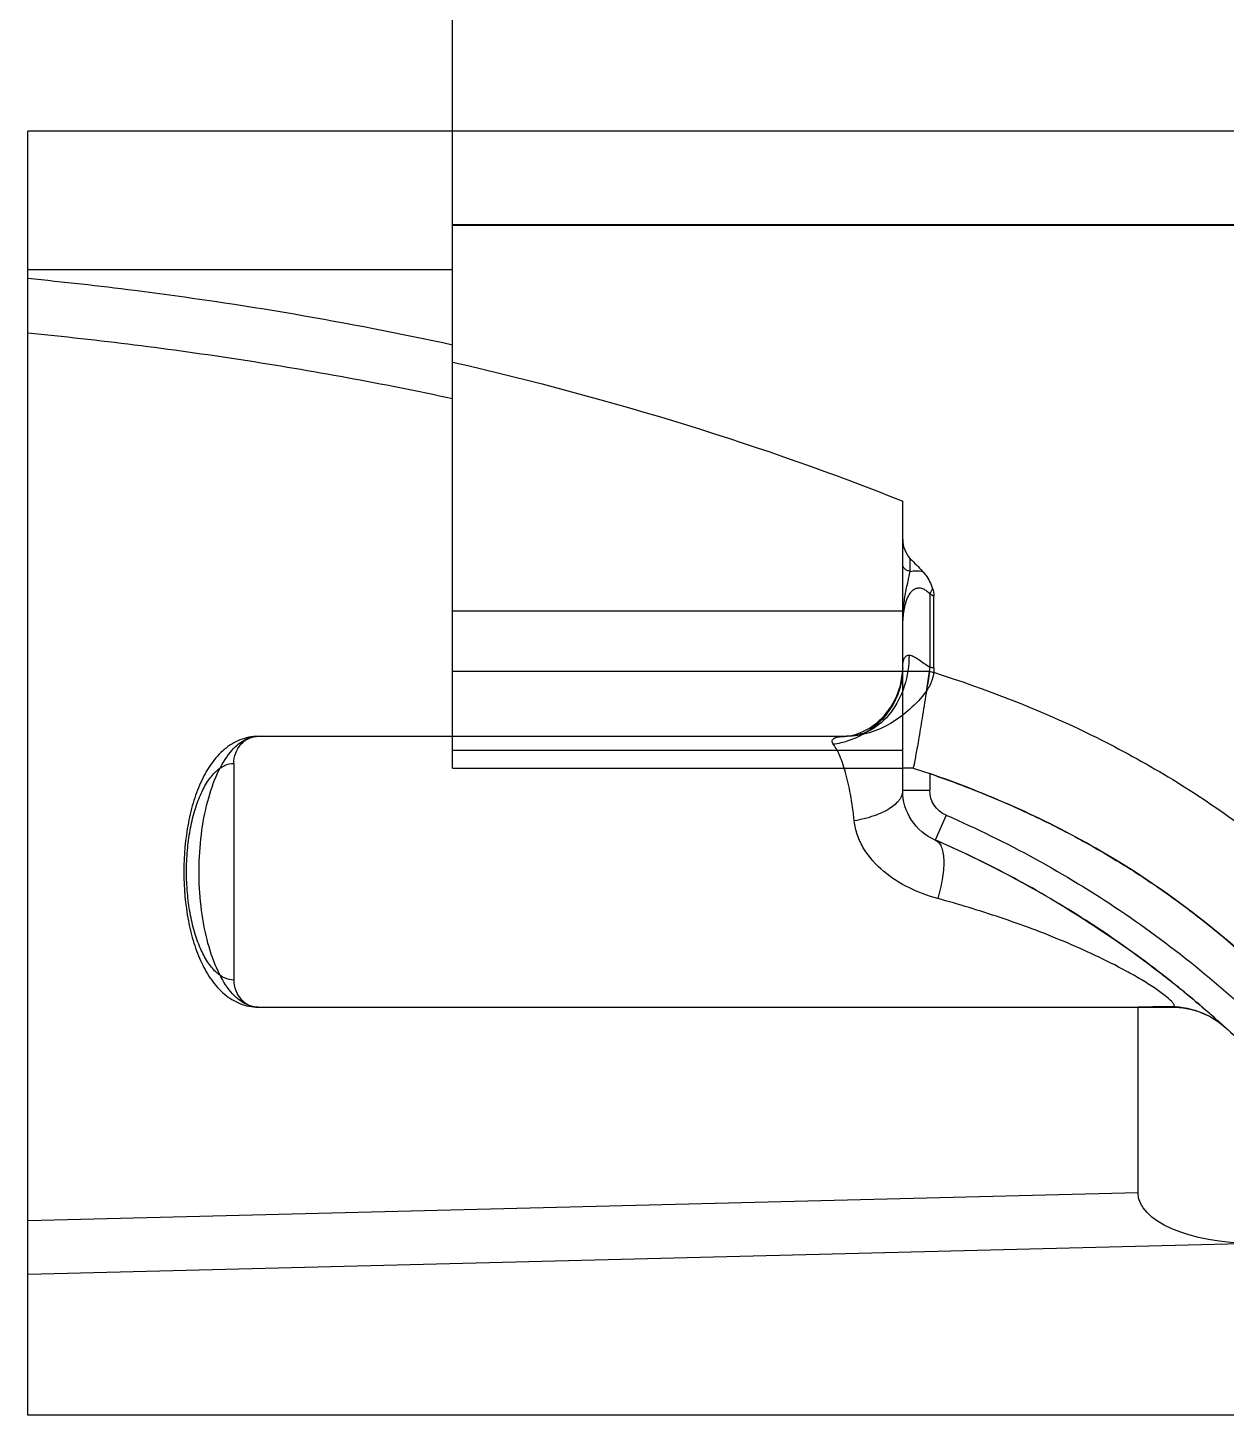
# Model space of a CAD drawing. Header units: millimetres. Extents: x 29875 to 31218, y -21313 to -20364.
# Drawn here: x 30138.71 to 30161.27, y -20565.18 to -20539.05 of the extents above; entities that cross this region are included whole.
import ezdxf

# ---------------------------------------------------------------- set-up
doc = ezdxf.new("R2010")
doc.units = ezdxf.units.MM
doc.header["$LTSCALE"] = 8
doc.layers.add('Cav-cor', color=30, linetype='Continuous')
doc.layers.add('WT', color=4, linetype='Continuous')

# ---------------------------------------------------------------- blocks, each defined once
blk = doc.blocks.new('20160903.150404')
at = {"layer": 'Cav-cor', "color": 241}
for p, q in [((20, 160.527), (20, 191.051)), ((1, 162.288), (28, 162.288)), ((28, 138.107), (28, 162.288)), ((1, 160.527), (20, 160.527)), ((1, 160.514), (20, 160.514)), ((20, 157.255), (20, 160.527)), ((28, 159.685), (20, 159.685)), ((20, 150.295), (20, 157.255)), ((11.526, 154.6), (11.526, 155.32)), ((11.526, 151.294), (11.526, 154.6)), ((11.385, 153.999), (11.383, 154.238)), ((10.964, 153.678), (11.016, 153.578)), ((10.938, 152.184), (10.938, 153.537)), ((11.016, 153.578), (11.016, 152.196)), ((20, 153.253), (11.526, 153.253)), ((10.967, 152.104), (10.947, 152.098)), ((11.02, 152.121), (10.967, 152.104)), ((11.016, 152.196), (11.086, 151.738)), ((20, 152.121), (11.02, 152.121)), ((11.077, 151.751), (11.08, 151.736)), ((11.08, 151.736), (11.084, 151.708)), ((11.526, 149.875), (11.526, 151.294)), ((23.661, 150.893), (12.582, 150.893)), ((11.526, 150.628), (20, 150.628)), ((11.33, 150.295), (11.526, 150.295)), ((20, 150.295), (11.526, 150.295)), ((24.12, 150.383), (24.12, 146.303)), ((11.016, 150.19), (11.016, 149.875)), ((11.016, 149.875), (11.526, 149.875)), ((10.709, 149.408), (10.912, 148.94)), ((7.094, 145.793), (6.462, 145.793)), ((7.094, 142.297), (7.094, 145.793)), ((23.661, 145.793), (7.094, 145.793)), ((5.434, 145.396), (5.445, 145.406)), ((5.434, 145.396), (5.443, 145.404)), ((7.094, 142.297), (28, 141.766)), ((4.911, 141.343), (28, 140.756)), ((-15, 138.107), (28, 138.107))]:
    blk.add_line(p, q, dxfattribs=at)
blk.add_lwpolyline([(12.583, 150.893), (12.574, 150.894), (12.515, 150.902), (12.413, 150.927), (12.288, 150.975), (12.151, 151.048), (12.011, 151.149), (11.873, 151.281), (11.748, 151.443), (11.643, 151.635), (11.567, 151.853), (11.529, 152.09), (11.526, 152.181)], dxfattribs=at)
for centre, radius, start, end in [((21.969, 143.686), 14.947, 135.0905, 136.3677), ((17.731, 140.764), 14.467, 117.6577, 118.0082), ((13.806, 133.85), 18.557, 98.647, 98.8915), ((71.191, 161.334), 60.873, 188.70473, 189.05704), ((13.04, 152.284), 1.555, 241.9515, 246.2788), ((13.049, 152.305), 1.578, 246.2916, 251.8474), ((13.055, 152.326), 1.6, 251.8412, 261.8822), ((17.648, 130.921), 20.378, 108.0612, 108.9923), ((17.437, 131.523), 19.741, 108.9809, 111.6937), ((17.025, 132.555), 18.63, 111.6882, 114.9057), ((10.506, 149.875), 0.51, 293.4643, 0), ((10.506, 149.875), 1.02, 293.4643, 0), ((16.487, 133.711), 17.354, 114.9021, 118.4323), ((16, 134.618), 16.324, 118.4461, 121.7757), ((18.805, 130.728), 19.849, 113.4326, 120.4503), ((16.095, 134.467), 16.504, 121.7799, 125.3948), ((16.215, 134.298), 16.711, 125.3933, 128.5546), ((18.747, 130.838), 19.724, 120.8991, 127.7852), ((18.716, 130.885), 19.668, 120.4574, 120.893), ((16.313, 134.174), 16.869, 128.5545, 132.0661), ((19.106, 130.358), 20.324, 127.8885, 129.1613), ((19.052, 130.427), 20.236, 127.7553, 127.8882), ((19.29, 130.132), 20.615, 129.3568, 131.272), ((19.191, 130.253), 20.459, 129.1596, 129.3546), ((6.481, 144.262), 1.544, 87.6486, 132.1931), ((7.093, 159.128), 13.335, 267.6423, 270.0022), ((19.423, 129.981), 20.816, 131.2703, 132.2238), ((6.462, 144.263), 1.53, 90.001, 132.2215), ((19.587, 129.8), 21.061, 132.1858, 134.9128), ((19.454, 129.946), 20.864, 132.0136, 132.1836)]:
    blk.add_arc(centre, radius, start, end, dxfattribs=at)
for centre, major_axis, ratio, start_param, end_param in [((37.628, 139.995), (40.978, 0), 0.485143, 2.015493, 2.261371), ((4.803, 142.344), (-2.291, 0.058), 0.436374, 1.628995, 3.152687)]:
    blk.add_ellipse(centre, major_axis=major_axis, ratio=ratio, start_param=start_param, end_param=end_param, dxfattribs=at)
for points, knots in [([(28, 159.518), (27.329, 159.453), (24.646, 159.152), (21.979, 158.699), (20, 158.266)], [0, 0, 0, 0, 0.249721, 1, 1, 1, 1]), ([(28, 158.491), (26.658, 158.359), (23.978, 158.026), (21.321, 157.539), (20, 157.255)], [0, 0, 0, 0, 0.499592, 1, 1, 1, 1]), ([(11.526, 154.6), (11.526, 154.534), (11.498, 154.402), (11.429, 154.284), (11.383, 154.238)], [0, 0, 0, 0, 0.507062, 1, 1, 1, 1]), ([(11.151, 153.999), (11.13, 153.977), (11.05, 153.881), (10.994, 153.767), (10.964, 153.678)], [0, 0, 0, 0, 0.246535, 1, 1, 1, 1]), ([(11.385, 153.999), (11.347, 154.006), (11.269, 154.013), (11.19, 154.005), (11.15, 153.999)], [0, 0, 0, 0, 0.486096, 1, 1, 1, 1]), ([(11.385, 153.999), (11.404, 154.003), (11.441, 154.015), (11.487, 154.044), (11.518, 154.083), (11.526, 154.113), (11.526, 154.128)], [0, 0, 0, 0, 0.292962, 0.557776, 0.790198, 1, 1, 1, 1]), ([(11.526, 152.908), (11.526, 153.005), (11.521, 153.196), (11.499, 153.434), (11.468, 153.619), (11.439, 153.752), (11.409, 153.878), (11.392, 153.96), (11.385, 153.999)], [0, 0, 0, 0, 0.262525, 0.521013, 0.647923, 0.772239, 0.891526, 1, 1, 1, 1]), ([(11.526, 152.908), (11.526, 153.004), (11.519, 153.147), (11.488, 153.334), (11.451, 153.467), (11.401, 153.571), (11.342, 153.641), (11.285, 153.68), (11.212, 153.693), (11.139, 153.674), (11.073, 153.633), (11.034, 153.597), (11.016, 153.578)], [0, 0, 0, 0, 0.252009, 0.375757, 0.497491, 0.616749, 0.675739, 0.735193, 0.796865, 0.862452, 0.930912, 1, 1, 1, 1]), ([(11.411, 152.424), (11.379, 152.424), (11.312, 152.398), (11.219, 152.338), (11.121, 152.266), (11.052, 152.218), (11.016, 152.196)], [0, 0, 0, 0, 0.20453, 0.453486, 0.722701, 1, 1, 1, 1]), ([(11.407, 152.423), (11.407, 152.226), (11.464, 151.839), (11.713, 151.336), (12.044, 151.035), (12.348, 150.914), (12.505, 150.893), (12.582, 150.893)], [0, 0, 0, 0, 0.279008, 0.541714, 0.779613, 0.891291, 1, 1, 1, 1]), ([(11.526, 152.181), (11.526, 152.209), (11.523, 152.263), (11.509, 152.339), (11.48, 152.393), (11.444, 152.419), (11.422, 152.424), (11.411, 152.424)], [0, 0, 0, 0, 0.286564, 0.549839, 0.779724, 0.887927, 1, 1, 1, 1]), ([(10.947, 152.098), (9.96, 151.788), (8.507, 151.222), (6.681, 150.247), (5.377, 149.402), (4.149, 148.452), (2.623, 147.056), (1.61, 145.872), (1.005, 145.036)], [0, 0, 0, 0, 0.250137, 0.375237, 0.500311, 0.625343, 0.750333, 1, 1, 1, 1]), ([(10.938, 152.184), (10.938, 152.104), (10.964, 151.944), (11.04, 151.802), (11.086, 151.738)], [0, 0, 0, 0, 0.505174, 1, 1, 1, 1]), ([(11.526, 152.181), (11.526, 152.053), (11.562, 151.794), (11.722, 151.435), (11.974, 151.128), (12.191, 150.974), (12.308, 150.912)], [0, 0, 0, 0, 0.246427, 0.494603, 0.745669, 1, 1, 1, 1]), ([(11.084, 151.708), (11.109, 151.549), (11.156, 151.253), (11.214, 150.903), (11.255, 150.666), (11.28, 150.53), (11.299, 150.424), (11.311, 150.364), (11.317, 150.34)], [0, 0, 0, 0, 0.349537, 0.645969, 0.767536, 0.868257, 0.9462, 1, 1, 1, 1]), ([(11.086, 151.738), (11.174, 151.615), (11.382, 151.393), (11.743, 151.126), (12.146, 150.94), (12.438, 150.893), (12.582, 150.893)], [0, 0, 0, 0, 0.256989, 0.508899, 0.756181, 1, 1, 1, 1]), ([(12.83, 150.742), (12.836, 150.752), (12.848, 150.771), (12.856, 150.802), (12.847, 150.832), (12.821, 150.855), (12.782, 150.873), (12.727, 150.885), (12.659, 150.892), (12.61, 150.893), (12.583, 150.893)], [0, 0, 0, 0, 0.09637, 0.176679, 0.250551, 0.336427, 0.450136, 0.598536, 0.782661, 1, 1, 1, 1]), ([(23.661, 150.893), (23.777, 150.893), (24.012, 150.846), (24.313, 150.656), (24.551, 150.386), (24.738, 150.058), (24.882, 149.68), (25.022, 149.108), (25.088, 148.343), (25.022, 147.578), (24.882, 147.006), (24.738, 146.628), (24.551, 146.3), (24.313, 146.03), (24.012, 145.84), (23.777, 145.793), (23.661, 145.793)], [0, 0, 0, 0, 0.054893, 0.109348, 0.164613, 0.223119, 0.286367, 0.354428, 0.500023, 0.645616, 0.713672, 0.776909, 0.83541, 0.89067, 0.945109, 1, 1, 1, 1]), ([(24.183, 150.595), (24.146, 150.641), (24.068, 150.723), (23.937, 150.82), (23.801, 150.879), (23.707, 150.893), (23.661, 150.893)], [0, 0, 0, 0, 0.288014, 0.545562, 0.779386, 1, 1, 1, 1]), ([(24.12, 150.383), (24.12, 150.449), (24.097, 150.581), (23.996, 150.75), (23.844, 150.865), (23.721, 150.893), (23.661, 150.893)], [0, 0, 0, 0, 0.262092, 0.517221, 0.762276, 1, 1, 1, 1]), ([(12.437, 149.301), (12.455, 149.469), (12.497, 149.776), (12.588, 150.187), (12.693, 150.503), (12.781, 150.676), (12.83, 150.742)], [0, 0, 0, 0, 0.337699, 0.617232, 0.836846, 1, 1, 1, 1]), ([(24.205, 146.118), (24.302, 146.242), (24.47, 146.55), (24.644, 147.085), (24.752, 147.706), (24.787, 148.371), (24.746, 149.033), (24.632, 149.649), (24.454, 150.175), (24.282, 150.475), (24.183, 150.595)], [0, 0, 0, 0, 0.100711, 0.221766, 0.358069, 0.50233, 0.646241, 0.78154, 0.901076, 1, 1, 1, 1]), ([(11.317, 150.34), (11.319, 150.333), (11.322, 150.322), (11.325, 150.309), (11.328, 150.302), (11.329, 150.298), (11.33, 150.297), (11.33, 150.295), (11.33, 150.295)], [0, 0, 0, 0, 0.432521, 0.745425, 0.856108, 0.935731, 0.983851, 1, 1, 1, 1]), ([(24.12, 146.303), (24.179, 146.303), (24.307, 146.334), (24.477, 146.46), (24.629, 146.654), (24.761, 146.91), (24.869, 147.218), (24.95, 147.569), (24.999, 147.948), (25.016, 148.343), (24.999, 148.738), (24.95, 149.118), (24.869, 149.468), (24.761, 149.776), (24.629, 150.032), (24.477, 150.226), (24.307, 150.352), (24.179, 150.383), (24.12, 150.383)], [0, 0, 0, 0, 0.037269, 0.07984, 0.130781, 0.190939, 0.259708, 0.335586, 0.416497, 0.500015, 0.58353, 0.664435, 0.740307, 0.809071, 0.869224, 0.920162, 0.962731, 1, 1, 1, 1]), ([(3.498, 145.145), (4.743, 146.596), (7.128, 148.583), (9.943, 149.821), (11.016, 150.19)], [0, 0, 0, 0, 0.624366, 1, 1, 1, 1]), ([(11.526, 149.875), (11.526, 149.845), (11.538, 149.781), (11.589, 149.69), (11.669, 149.605), (11.823, 149.493), (12.082, 149.38), (12.311, 149.324), (12.437, 149.301)], [0, 0, 0, 0, 0.079996, 0.167663, 0.26816, 0.384162, 0.664112, 1, 1, 1, 1]), ([(10.709, 149.408), (10.137, 149.159), (9.015, 148.611), (6.884, 147.313), (5.428, 146.12), (4.535, 145.251)], [0, 0, 0, 0, 0.250105, 0.500237, 1, 1, 1, 1]), ([(10.867, 147.839), (11.05, 147.889), (11.41, 148.021), (11.898, 148.326), (12.222, 148.685), (12.385, 149.026), (12.427, 149.209), (12.437, 149.301)], [0, 0, 0, 0, 0.2511, 0.503654, 0.754347, 0.878204, 1, 1, 1, 1]), ([(5.65, 145.589), (5.949, 145.853), (6.656, 146.442), (7.825, 147.288), (9.168, 148.104), (10.213, 148.63), (10.803, 148.893), (10.912, 148.94)], [0, 0, 0, 0, 0.190306, 0.439796, 0.690822, 0.943324, 1, 1, 1, 1]), ([(10.912, 148.94), (10.888, 148.929), (10.841, 148.893), (10.793, 148.81), (10.763, 148.701), (10.749, 148.566), (10.753, 148.409), (10.783, 148.162), (10.828, 147.97), (10.867, 147.839)], [0, 0, 0, 0, 0.068052, 0.146967, 0.243096, 0.358832, 0.494287, 0.648093, 1, 1, 1, 1]), ([(6.458, 145.896), (6.496, 145.937), (6.603, 146.027), (6.798, 146.165), (7.043, 146.318), (7.413, 146.528), (7.899, 146.772), (8.494, 147.035), (9.09, 147.271), (9.876, 147.549), (10.471, 147.73), (10.867, 147.839)], [0, 0, 0, 0, 0.034782, 0.086116, 0.147675, 0.213793, 0.349323, 0.48382, 0.615942, 0.745783, 1, 1, 1, 1]), ([(24.12, 146.303), (24.12, 146.237), (24.097, 146.105), (23.996, 145.936), (23.844, 145.821), (23.721, 145.793), (23.661, 145.793)], [0, 0, 0, 0, 0.262092, 0.517221, 0.762276, 1, 1, 1, 1]), ([(23.661, 145.793), (23.709, 145.793), (23.808, 145.808), (23.95, 145.873), (24.086, 145.978), (24.166, 146.068), (24.205, 146.118)], [0, 0, 0, 0, 0.218638, 0.451492, 0.709665, 1, 1, 1, 1]), ([(6.443, 145.794), (6.435, 145.796), (6.423, 145.799), (6.413, 145.812), (6.412, 145.824), (6.416, 145.838), (6.43, 145.864), (6.446, 145.882), (6.458, 145.896)], [0, 0, 0, 0, 0.185846, 0.261199, 0.343855, 0.450045, 0.590536, 1, 1, 1, 1]), ([(6.462, 145.793), (6.468, 145.793), (6.496, 145.794), (6.523, 145.8), (6.545, 145.804)], [0, 0, 0, 0, 0.211111, 1, 1, 1, 1])]:
    blk.add_open_spline(points, degree=3, knots=knots, dxfattribs=at)
for points in [[(10.964, 153.678), (10.948, 153.632), (10.938, 153.584), (10.938, 153.537)], [(6.462, 145.793), (6.456, 145.793), (6.449, 145.793), (6.443, 145.794)]]:
    blk.add_open_spline(points, degree=3, dxfattribs=at)

msp = doc.modelspace()

# ---------------------------------------------------------------- block references
at = {"layer": 'WT', "xscale": -1}
msp.add_blockref('20160903.150404', (30166.706, -20703.29), dxfattribs=at)

doc.saveas('drawing.dxf')
